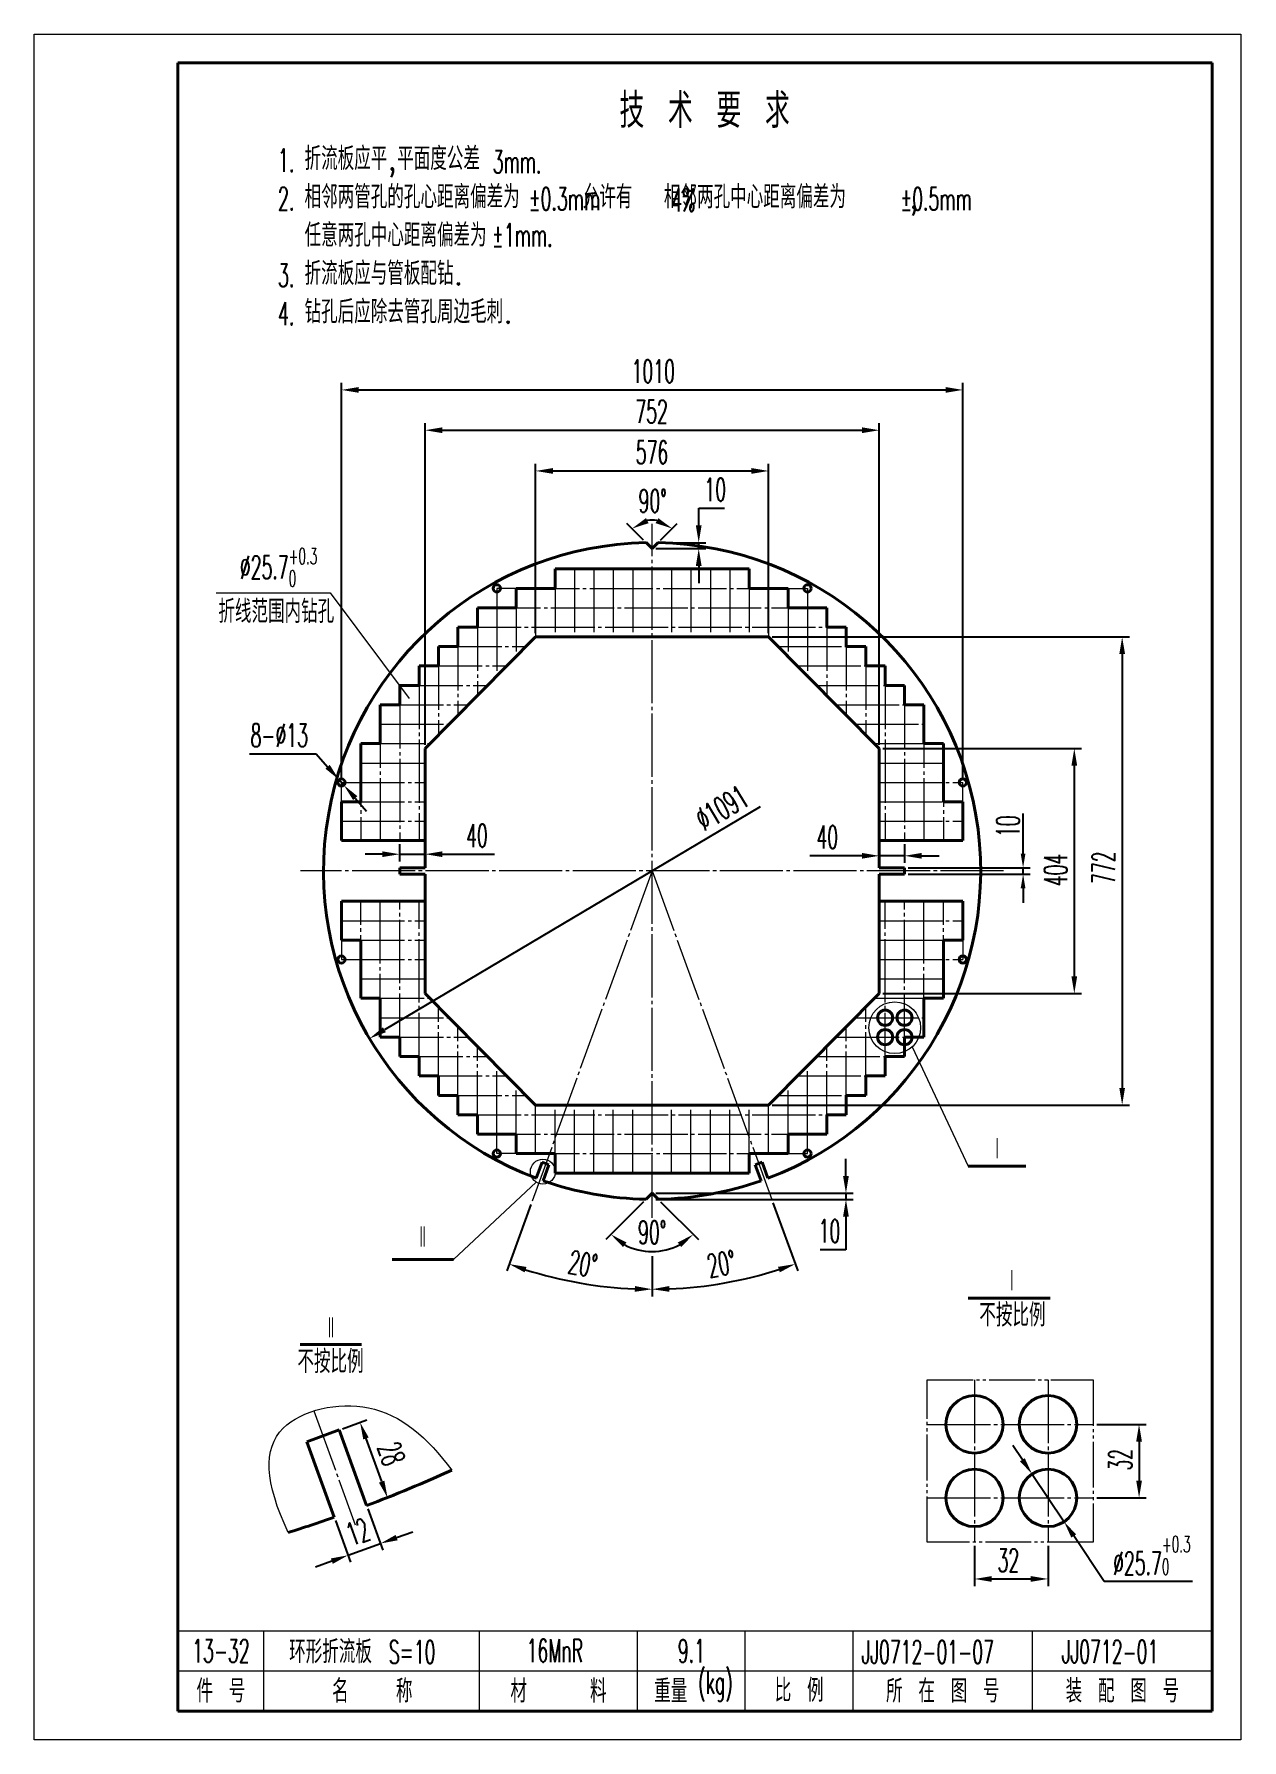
# Model space of a CAD drawing. Header units: millimetres. Extents: x 653 to 3278, y 1219 to 2187.
# Drawn here: x 1910.6 to 2120.8, y 1219.4 to 1516.4 of the extents above; entities that cross this region are included whole.
import ezdxf

# ---------------------------------------------------------------- set-up
doc = ezdxf.new("R2010")
doc.units = ezdxf.units.MM
doc.linetypes.add('JIS_08_11', pattern=[12.8, 11, -0.6, 0.6, -0.6])
doc.linetypes.add('JIS_09_08', pattern=[10.75, 8, -0.55, 0.55, -0.55, 0.55, -0.55])
for name, color, linetype, lineweight in [('图层1', 1, 'Continuous', 40), ('图层2', 4, 'JIS_08_11', 20), ('图层3', 2, 'Continuous', 20), ('图层5', 6, 'JIS_09_08', 20)]:
    doc.layers.add(name, color=color, linetype=linetype, lineweight=lineweight)
doc.styles.get("Standard").update_dxf_attribs({"font": 'romans.shx', "width": 0.55, "height": 4, "bigfont": 'gbcbig.shx'})
doc.styles.add('样式 1', font='romans.shx', dxfattribs={"height": 4, "bigfont": 'gbcbig.shx'})
doc.styles.add('样式 2', font='romans.shx', dxfattribs={"width": 0.55, "height": 4, "bigfont": 'gbcbig.shx'})
doc.dimstyles.new('ISO-25', dxfattribs={"dimtxt": 4, "dimasz": 3, "dimexe": 1.25, "dimexo": 0.625, "dimgap": 1.25, "dimtad": 1, "dimtoh": 1, "dimtxsty": 'Standard', "dimcen": 2.5, "dimadec": 1, "dimazin": 2, "dimtfac": 1, "dimtmove": 0, "dimatfit": 3, "dimfxl": 1, "dimarcsym": 0})
doc.dimstyles.new('副本ISO-25', dxfattribs={"dimtxt": 4, "dimasz": 2.5, "dimexe": 1.25, "dimexo": 0.625, "dimtad": 1, "dimdsep": 46, "dimtxsty": '样式 2', "dimcen": 2.5, "dimadec": 0, "dimazin": 0, "dimtp": 1, "dimtm": 0.5, "dimtfac": 1, "dimtmove": 0, "dimatfit": 1, "dimfxl": 1, "dimlwd": 25, "dimlwe": 25, "dimarcsym": 0})

# ---------------------------------------------------------------- blocks, each defined once
blk = doc.blocks.new('*D445')
at = {"layer": 'Defpoints', "color": 0}
for p in [(2062.08, 1371.23), (2062.08, 1370.17), (2082.71, 1371.23)]:
    blk.add_point(p, dxfattribs=at)
at = {"layer": '图层3', "color": 0, "lineweight": 25}
for p, q in [((2082.71, 1373.73), (2082.71, 1380.73)), ((2062.71, 1371.23), (2083.96, 1371.23)), ((2062.71, 1370.17), (2083.96, 1370.17)), ((2082.71, 1370.17), (2082.71, 1371.23)), ((2082.71, 1367.67), (2082.71, 1365.17))]:
    blk.add_line(p, q, dxfattribs=at)
at = {"layer": '图层3', "color": 0}
for points in [[(2082.29, 1373.73), (2083.12, 1373.73), (2082.71, 1371.23)], [(2082.29, 1367.67), (2083.12, 1367.67), (2082.71, 1370.17)]]:
    blk.add_solid(points, dxfattribs=at)
at = {"layer": '图层3', "color": 0, "insert": (2080.08, 1378.48), "char_height": 4, "attachment_point": 5, "rotation": 90, "style": '样式 2'}
blk.add_mtext('10', dxfattribs=at)
blk = doc.blocks.new('*D460')
at = {"layer": 'Defpoints', "color": 0}
for p in [(1968.47, 1260.22), (1962.83, 1258.17), (1970.88, 1253.6)]:
    blk.add_point(p, dxfattribs=at)
at = {"layer": '图层3', "color": 0, "lineweight": -2}
for p, q in [((1968.68, 1259.63), (1971.31, 1252.43)), ((1963.05, 1257.58), (1965.67, 1250.38)), ((1965.24, 1251.55), (1970.88, 1253.6)), ((1973.7, 1254.63), (1976.52, 1255.66)), ((1962.42, 1250.53), (1959.6, 1249.5))]:
    blk.add_line(p, q, dxfattribs=at)
at = {"layer": '图层3', "color": 0}
for points in [[(1973.53, 1255.1), (1973.87, 1254.16), (1970.88, 1253.6)], [(1962.25, 1251), (1962.59, 1250.06), (1965.24, 1251.55)]]:
    blk.add_solid(points, dxfattribs=at)
at = {"layer": '图层3', "color": 0, "insert": (1966.95, 1255.63), "char_height": 4, "attachment_point": 5, "rotation": 20}
blk.add_mtext('12', dxfattribs=at)
blk = doc.blocks.new('*D461')
at = {"layer": 'Defpoints', "color": 0}
for p in [(1963.68, 1273.38), (1968.47, 1260.22), (1972.12, 1261.55)]:
    blk.add_point(p, dxfattribs=at)
at = {"layer": '图层3', "color": 0, "lineweight": -2}
for p, q in [((1964.27, 1273.59), (1968.51, 1275.13)), ((1968.36, 1271.89), (1971.09, 1264.37)), ((1969.06, 1260.44), (1973.29, 1261.98))]:
    blk.add_line(p, q, dxfattribs=at)
at = {"layer": '图层3', "color": 0}
for points in [[(1968.83, 1272.06), (1967.89, 1271.72), (1967.33, 1274.71)], [(1971.56, 1264.54), (1970.62, 1264.2), (1972.12, 1261.55)]]:
    blk.add_solid(points, dxfattribs=at)
at = {"layer": '图层3', "color": 0, "insert": (1972.78, 1269.24), "char_height": 4, "attachment_point": 5, "rotation": 290}
blk.add_mtext('28', dxfattribs=at)
blk = doc.blocks.new('*D462')
at = {"layer": 'Defpoints', "color": 0}
for p in [(2072.22, 1454.46), (1964.09, 1386.12), (2072.22, 1386.12)]:
    blk.add_point(p, dxfattribs=at)
at = {"layer": '图层3', "color": 0, "lineweight": -2}
for p, q in [((1964.09, 1386.74), (1964.09, 1455.71)), ((2072.22, 1386.74), (2072.22, 1455.71)), ((1967.09, 1454.46), (2069.22, 1454.46))]:
    blk.add_line(p, q, dxfattribs=at)
at = {"layer": '图层3', "color": 0}
for points in [[(1967.09, 1454.96), (1967.09, 1453.96), (1964.09, 1454.46)], [(2069.22, 1454.96), (2069.22, 1453.96), (2072.22, 1454.46)]]:
    blk.add_solid(points, dxfattribs=at)
at = {"layer": '图层3', "color": 0, "insert": (2018.35, 1457.71), "char_height": 4, "attachment_point": 5}
blk.add_mtext('1010', dxfattribs=at)
blk = doc.blocks.new('*D463')
at = {"layer": 'Defpoints', "color": 0}
for p in [(2057.67, 1447.44), (1978.64, 1392.02), (2057.67, 1392.02)]:
    blk.add_point(p, dxfattribs=at)
at = {"layer": '图层3', "color": 0, "lineweight": -2}
for p, q in [((1978.64, 1392.64), (1978.64, 1448.69)), ((1981.64, 1447.44), (2054.67, 1447.44)), ((2057.67, 1392.64), (2057.67, 1448.69))]:
    blk.add_line(p, q, dxfattribs=at)
at = {"layer": '图层3', "color": 0}
for points in [[(1981.64, 1447.94), (1981.64, 1446.94), (1978.64, 1447.44)], [(2054.67, 1447.94), (2054.67, 1446.94), (2057.67, 1447.44)]]:
    blk.add_solid(points, dxfattribs=at)
at = {"layer": '图层3', "color": 0, "insert": (2018.06, 1450.69), "char_height": 4, "attachment_point": 5}
blk.add_mtext('752', dxfattribs=at)
blk = doc.blocks.new('*D464')
at = {"layer": 'Defpoints', "color": 0}
for p in [(2038.43, 1440.35), (1997.88, 1411.46), (2038.43, 1411.46)]:
    blk.add_point(p, dxfattribs=at)
at = {"layer": '图层3', "color": 0, "lineweight": -2}
for p, q in [((1997.88, 1412.09), (1997.88, 1441.6)), ((2038.43, 1412.09), (2038.43, 1441.6)), ((2000.88, 1440.35), (2035.43, 1440.35))]:
    blk.add_line(p, q, dxfattribs=at)
at = {"layer": '图层3', "color": 0}
for points in [[(2000.88, 1440.85), (2000.88, 1439.85), (1997.88, 1440.35)], [(2035.43, 1440.85), (2035.43, 1439.85), (2038.43, 1440.35)]]:
    blk.add_solid(points, dxfattribs=at)
at = {"layer": '图层3', "color": 0, "insert": (2018.13, 1443.6), "char_height": 4, "attachment_point": 5}
blk.add_mtext('576', dxfattribs=at)
blk = doc.blocks.new('*D465')
at = {"layer": 'Defpoints', "color": 0}
for p in [(2016.87, 1431.6), (2017.11, 1427.86), (2018.15, 1426.82), (2018.15, 1426.82), (2019.2, 1427.86)]:
    blk.add_point(p, dxfattribs=at)
at = {"layer": '图层3', "color": 0, "lineweight": -2}
for p, q in [((2016.67, 1428.31), (2013.77, 1431.2)), ((2019.64, 1428.31), (2022.54, 1431.2))]:
    blk.add_line(p, q, dxfattribs=at)
blk.add_arc((2018.15, 1426.82), 4.95, 80.2582, 99.7418, dxfattribs=at)
at = {"layer": '图层3', "color": 0}
for points in [[(2017.55, 1431.26), (2017.09, 1432.14), (2014.65, 1430.32)], [(2019.22, 1432.14), (2018.76, 1431.26), (2021.66, 1430.32)]]:
    blk.add_solid(points, dxfattribs=at)
at = {"layer": '图层3', "color": 0, "insert": (2018.25, 1435.13), "char_height": 4, "attachment_point": 5}
blk.add_mtext('90°', dxfattribs=at)
blk = doc.blocks.new('*D466')
at = {"layer": 'Defpoints', "color": 0}
for p in [(2057.67, 1392.02), (2057.67, 1349.38), (2091.62, 1349.38)]:
    blk.add_point(p, dxfattribs=at)
at = {"layer": '图层3', "color": 0, "lineweight": -2}
for p, q in [((2058.3, 1392.02), (2092.87, 1392.02)), ((2091.62, 1389.02), (2091.62, 1352.38)), ((2058.3, 1349.38), (2092.87, 1349.38))]:
    blk.add_line(p, q, dxfattribs=at)
at = {"layer": '图层3', "color": 0}
for points in [[(2091.12, 1389.02), (2092.12, 1389.02), (2091.62, 1392.02)], [(2091.12, 1352.38), (2092.12, 1352.38), (2091.62, 1349.38)]]:
    blk.add_solid(points, dxfattribs=at)
at = {"layer": '图层3', "color": 0, "insert": (2088.37, 1370.88), "char_height": 4, "attachment_point": 5, "rotation": 90}
blk.add_mtext('404', dxfattribs=at)
blk = doc.blocks.new('*D467')
at = {"layer": 'Defpoints', "color": 0}
for p in [(2038.43, 1411.46), (2038.43, 1329.94), (2099.95, 1329.94)]:
    blk.add_point(p, dxfattribs=at)
at = {"layer": '图层3', "color": 0, "lineweight": -2}
for p, q in [((2039.05, 1411.46), (2101.2, 1411.46)), ((2099.95, 1408.46), (2099.95, 1332.94)), ((2039.05, 1329.94), (2101.2, 1329.94))]:
    blk.add_line(p, q, dxfattribs=at)
at = {"layer": '图层3', "color": 0}
for points in [[(2099.45, 1408.46), (2100.45, 1408.46), (2099.95, 1411.46)], [(2099.45, 1332.94), (2100.45, 1332.94), (2099.95, 1329.94)]]:
    blk.add_solid(points, dxfattribs=at)
at = {"layer": '图层3', "color": 0, "insert": (2096.7, 1371.27), "char_height": 4, "attachment_point": 5, "rotation": 90}
blk.add_mtext('772', dxfattribs=at)
blk = doc.blocks.new('*D468')
at = {"layer": 'Defpoints', "color": 0}
for p in [(2067.32, 1399.88), (1968.98, 1341.52)]:
    blk.add_point(p, dxfattribs=at)
at = {"layer": '图层3', "color": 0, "lineweight": -2}
blk.add_line((2036.93, 1381.84), (1971.56, 1343.05), dxfattribs=at)
at = {"layer": '图层3', "color": 0}
blk.add_solid([(1971.31, 1343.48), (1971.82, 1342.62), (1968.98, 1341.52)], dxfattribs=at)
at = {"layer": '图层3', "color": 0, "insert": (2030.27, 1381.67), "char_height": 4, "attachment_point": 5, "rotation": 30.6854}
blk.add_mtext('%%C1091', dxfattribs=at)
blk = doc.blocks.new('*D469')
at = {"layer": 'Defpoints', "color": 0}
for p in [(2062.08, 1375.98), (2057.67, 1373.34), (2057.67, 1373.34)]:
    blk.add_point(p, dxfattribs=at)
at = {"layer": '图层3', "color": 0, "lineweight": -2}
for p, q in [((2062.08, 1375.35), (2062.08, 1372.09)), ((2054.67, 1373.34), (2045.61, 1373.34)), ((2057.67, 1373.97), (2057.67, 1374.59)), ((2062.08, 1373.34), (2057.67, 1373.34)), ((2065.08, 1373.34), (2068.08, 1373.34))]:
    blk.add_line(p, q, dxfattribs=at)
at = {"layer": '图层3', "color": 0}
for points in [[(2054.67, 1373.84), (2054.67, 1372.84), (2057.67, 1373.34)], [(2065.08, 1373.84), (2065.08, 1372.84), (2062.08, 1373.34)]]:
    blk.add_solid(points, dxfattribs=at)
at = {"layer": '图层3', "color": 0, "insert": (2048.64, 1376.59), "char_height": 4, "attachment_point": 5}
blk.add_mtext('40', dxfattribs=at)
blk = doc.blocks.new('*D470')
at = {"layer": 'Defpoints', "color": 0}
for p in [(1974.22, 1375.98), (1978.64, 1375.98), (1974.22, 1373.62)]:
    blk.add_point(p, dxfattribs=at)
at = {"layer": '图层3', "color": 0, "lineweight": -2}
for p, q in [((1974.22, 1375.35), (1974.22, 1372.37)), ((1978.64, 1375.35), (1978.64, 1372.37)), ((1971.22, 1373.62), (1968.22, 1373.62)), ((1974.22, 1373.62), (1978.64, 1373.62)), ((1981.64, 1373.62), (1990.7, 1373.62))]:
    blk.add_line(p, q, dxfattribs=at)
at = {"layer": '图层3', "color": 0}
for points in [[(1971.22, 1374.12), (1971.22, 1373.12), (1974.22, 1373.62)], [(1981.64, 1374.12), (1981.64, 1373.12), (1978.64, 1373.62)]]:
    blk.add_solid(points, dxfattribs=at)
at = {"layer": '图层3', "color": 0, "insert": (1987.67, 1376.87), "char_height": 4, "attachment_point": 5}
blk.add_mtext('40', dxfattribs=at)
blk = doc.blocks.new('*D471')
at = {"layer": 'Defpoints', "color": 0}
for p in [(2017.11, 1313.53), (2018.15, 1314.58), (2018.15, 1314.58), (2019.2, 1313.53), (2015.53, 1304.78)]:
    blk.add_point(p, dxfattribs=at)
at = {"layer": '图层3', "color": 0, "lineweight": -2}
for p, q in [((2016.67, 1313.09), (2010.09, 1306.52)), ((2019.64, 1313.09), (2026.21, 1306.52))]:
    blk.add_line(p, q, dxfattribs=at)
blk.add_arc((2018.15, 1314.58), 10.15, 242.0018, 297.9982, dxfattribs=at)
at = {"layer": '图层3', "color": 0}
for points in [[(2013.09, 1305.22), (2013.69, 1306.02), (2010.98, 1307.41)], [(2022.62, 1306.02), (2023.21, 1305.22), (2025.33, 1307.41)]]:
    blk.add_solid(points, dxfattribs=at)
at = {"layer": '图层3', "color": 0, "insert": (2018.15, 1307.79), "char_height": 4, "attachment_point": 5}
blk.add_mtext('90°', dxfattribs=at)
blk = doc.blocks.new('*D472')
at = {"layer": 'Defpoints', "color": 0}
for p in [(2018.15, 1431.12), (2018.15, 1370.7), (1997.27, 1313.2), (2018.15, 1304.14), (2001.39, 1299.83)]:
    blk.add_point(p, dxfattribs=at)
at = {"layer": '图层3', "color": 0, "lineweight": -2}
for p, q in [((1997.06, 1312.61), (1992.86, 1301.07)), ((2018.15, 1303.51), (2018.15, 1296.62))]:
    blk.add_line(p, q, dxfattribs=at)
blk.add_arc((2018.15, 1370.7), 72.83, 252.3985, 267.6396, dxfattribs=at)
at = {"layer": '图层3', "color": 0}
for points in [[(1995.97, 1300.81), (1996.29, 1301.75), (1993.29, 1302.25)], [(2015.16, 1298.43), (2015.14, 1297.43), (2018.15, 1297.87)]]:
    blk.add_solid(points, dxfattribs=at)
at = {"layer": '图层3', "color": 0, "insert": (2006.11, 1302.28), "char_height": 4, "attachment_point": 5, "rotation": 350.0191}
blk.add_mtext('20°', dxfattribs=at)
blk = doc.blocks.new('*D473')
at = {"layer": 'Defpoints', "color": 0}
for p in [(2018.15, 1431.12), (2018.15, 1370.7), (2038.97, 1313.52), (2018.15, 1304.28), (2026.61, 1298.37)]:
    blk.add_point(p, dxfattribs=at)
at = {"layer": '图层3', "color": 0, "lineweight": -2}
for p, q in [((2039.18, 1312.93), (2043.49, 1301.09)), ((2018.15, 1303.65), (2018.15, 1296.62))]:
    blk.add_line(p, q, dxfattribs=at)
blk.add_arc((2018.15, 1370.7), 72.83, 272.3604, 287.6396, dxfattribs=at)
at = {"layer": '图层3', "color": 0}
for points in [[(2040.06, 1301.77), (2040.38, 1300.82), (2043.06, 1302.26)], [(2021.16, 1297.43), (2021.14, 1298.43), (2018.15, 1297.87)]]:
    blk.add_solid(points, dxfattribs=at)
at = {"layer": '图层3', "color": 0, "insert": (2030.22, 1302.29), "char_height": 4, "attachment_point": 5, "rotation": 10}
blk.add_mtext('20°', dxfattribs=at)
blk = doc.blocks.new('*D474')
at = {"layer": 'Defpoints', "color": 0}
for p in [(2018.15, 1314.58), (2018.15, 1313.52), (2051.88, 1313.52)]:
    blk.add_point(p, dxfattribs=at)
at = {"layer": '图层3', "color": 0, "lineweight": -2}
for p, q in [((2051.88, 1317.58), (2051.88, 1320.58)), ((2018.78, 1314.58), (2053.13, 1314.58)), ((2018.78, 1313.52), (2053.13, 1313.52)), ((2051.88, 1314.58), (2051.88, 1313.52)), ((2051.88, 1310.52), (2051.88, 1304.75)), ((2051.88, 1304.75), (2047.39, 1304.75))]:
    blk.add_line(p, q, dxfattribs=at)
at = {"layer": '图层3', "color": 0}
for points in [[(2051.38, 1317.58), (2052.38, 1317.58), (2051.88, 1314.58)], [(2051.38, 1310.52), (2052.38, 1310.52), (2051.88, 1313.52)]]:
    blk.add_solid(points, dxfattribs=at)
at = {"layer": '图层3', "color": 0, "insert": (2049.01, 1308), "char_height": 4, "attachment_point": 5}
blk.add_mtext('10', dxfattribs=at)
blk = doc.blocks.new('*D475')
at = {"layer": 'Defpoints', "color": 0}
for p in [(1963.67, 1386.59), (1964.51, 1385.64)]:
    blk.add_point(p, dxfattribs=at)
at = {"layer": '图层3', "color": 0, "lineweight": -2}
for p, q in [((1948.08, 1391.09), (1959.7, 1391.09)), ((1959.7, 1391.09), (1961.68, 1388.84)), ((1964.51, 1385.64), (1963.67, 1386.59)), ((1966.49, 1383.39), (1968.47, 1381.14))]:
    blk.add_line(p, q, dxfattribs=at)
at = {"layer": '图层3', "color": 0}
for points in [[(1962.06, 1389.17), (1961.31, 1388.51), (1963.67, 1386.59)], [(1966.86, 1383.72), (1966.11, 1383.06), (1964.51, 1385.64)]]:
    blk.add_solid(points, dxfattribs=at)
at = {"layer": '图层3', "color": 0, "insert": (1953.27, 1394.34), "char_height": 4, "attachment_point": 5}
blk.add_mtext('8-%%C13', dxfattribs=at)
blk = doc.blocks.new('*D476')
at = {"layer": 'Defpoints', "color": 0}
for p in [(2074.25, 1253.81), (2087.05, 1253.81), (2087.05, 1247.43)]:
    blk.add_point(p, dxfattribs=at)
at = {"layer": '图层3', "color": 0, "lineweight": -2}
for p, q in [((2074.25, 1253.19), (2074.25, 1246.18)), ((2087.05, 1253.19), (2087.05, 1246.18)), ((2077.25, 1247.43), (2084.05, 1247.43))]:
    blk.add_line(p, q, dxfattribs=at)
at = {"layer": '图层3', "color": 0}
for points in [[(2077.25, 1247.93), (2077.25, 1246.93), (2074.25, 1247.43)], [(2084.05, 1247.93), (2084.05, 1246.93), (2087.05, 1247.43)]]:
    blk.add_solid(points, dxfattribs=at)
at = {"layer": '图层3', "color": 0, "insert": (2080.15, 1250.68), "char_height": 4, "attachment_point": 5}
blk.add_mtext('32', dxfattribs=at)
blk = doc.blocks.new('*D477')
at = {"layer": 'Defpoints', "color": 0}
for p in [(2094.89, 1274.35), (2094.89, 1261.55), (2102.89, 1261.55)]:
    blk.add_point(p, dxfattribs=at)
at = {"layer": '图层3', "color": 0, "lineweight": -2}
for p, q in [((2095.52, 1274.35), (2104.14, 1274.35)), ((2102.89, 1271.35), (2102.89, 1264.55)), ((2095.52, 1261.55), (2104.14, 1261.55))]:
    blk.add_line(p, q, dxfattribs=at)
at = {"layer": '图层3', "color": 0}
for points in [[(2102.39, 1271.35), (2103.39, 1271.35), (2102.89, 1274.35)], [(2102.39, 1264.55), (2103.39, 1264.55), (2102.89, 1261.55)]]:
    blk.add_solid(points, dxfattribs=at)
at = {"layer": '图层3', "color": 0, "insert": (2099.64, 1268.19), "char_height": 4, "attachment_point": 5, "rotation": 90}
blk.add_mtext('32', dxfattribs=at)
blk = doc.blocks.new('*D478')
at = {"layer": 'Defpoints', "color": 0}
for p in [(2084.26, 1265.7), (2089.84, 1257.4)]:
    blk.add_point(p, dxfattribs=at)
at = {"layer": '图层3', "color": 0, "lineweight": -2}
for p, q in [((2082.58, 1268.18), (2080.91, 1270.67)), ((2084.26, 1265.7), (2089.84, 1257.4)), ((2096.84, 1247), (2091.52, 1254.91)), ((2112.16, 1247), (2096.84, 1247))]:
    blk.add_line(p, q, dxfattribs=at)
at = {"layer": '图层3', "color": 0}
for points in [[(2083, 1268.46), (2082.17, 1267.91), (2084.26, 1265.7)], [(2091.93, 1255.19), (2091.1, 1254.63), (2089.84, 1257.4)]]:
    blk.add_solid(points, dxfattribs=at)
at = {"layer": '图层3', "color": 0, "insert": (2105.12, 1251.52), "char_height": 4, "attachment_point": 5}
blk.add_mtext('%%c25.7{\\H0.7x;\\S+0.3^ 0;}', dxfattribs=at)
blk = doc.blocks.new('*D479')
at = {"layer": 'Defpoints', "color": 0}
for p in [(2018.15, 1426.82), (2019.2, 1427.86), (2026.26, 1426.82)]:
    blk.add_point(p, dxfattribs=at)
at = {"layer": '图层3', "color": 0, "lineweight": -2}
for p, q in [((2026.26, 1430.86), (2026.26, 1433.86)), ((2026.26, 1433.86), (2030.75, 1433.86)), ((2018.78, 1426.82), (2027.51, 1426.82)), ((2019.82, 1427.86), (2027.51, 1427.86)), ((2026.26, 1426.82), (2026.26, 1427.86)), ((2026.26, 1423.82), (2026.26, 1420.82))]:
    blk.add_line(p, q, dxfattribs=at)
at = {"layer": '图层3', "color": 0}
for points in [[(2025.76, 1430.86), (2026.76, 1430.86), (2026.26, 1427.86)], [(2025.76, 1423.82), (2026.76, 1423.82), (2026.26, 1426.82)]]:
    blk.add_solid(points, dxfattribs=at)
at = {"layer": '图层3', "color": 0, "insert": (2029.13, 1437.11), "char_height": 4, "attachment_point": 5}
blk.add_mtext('10', dxfattribs=at)

msp = doc.modelspace()

# ---------------------------------------------------------------- linework, layer by layer
at = {"layer": '图层1'}
for p, q in [((1935.614, 1224.409), (1935.614, 1511.409)), ((1935.614, 1511.409), (2115.614, 1511.409)), ((2115.614, 1511.409), (2115.614, 1224.409)), ((2018.154, 1426.818), (2017.107, 1427.864)), ((2018.154, 1426.818), (2019.2, 1427.864)), ((2001.258, 1419.909), (2001.258, 1423.288)), ((2001.258, 1423.288), (2018.154, 1423.288)), ((2035.05, 1423.288), (2018.154, 1423.288)), ((2035.05, 1419.909), (2035.05, 1423.288)), ((1994.499, 1416.53), (1994.499, 1419.909)), ((1994.499, 1419.909), (2001.258, 1419.909)), ((2041.808, 1419.909), (2035.05, 1419.909)), ((2041.808, 1416.53), (2041.808, 1419.909)), ((1987.741, 1416.53), (1994.499, 1416.53)), ((1987.741, 1413.151), (1987.741, 1416.53)), ((2048.566, 1416.53), (2041.808, 1416.53)), ((2048.566, 1413.151), (2048.566, 1416.53)), ((1997.878, 1411.461), (1978.637, 1392.02)), ((1984.362, 1409.772), (1984.362, 1413.151)), ((1984.362, 1413.151), (1987.741, 1413.151)), ((1997.878, 1411.461), (2038.429, 1411.461)), ((2038.429, 1411.461), (2057.67, 1392.02)), ((2051.946, 1413.151), (2048.566, 1413.151)), ((2051.946, 1409.772), (2051.946, 1413.151)), ((1980.982, 1406.392), (1980.982, 1409.772)), ((1980.982, 1409.772), (1984.362, 1409.772)), ((2055.325, 1409.772), (2051.946, 1409.772)), ((2055.325, 1406.392), (2055.325, 1409.772)), ((1977.603, 1403.013), (1977.603, 1406.392)), ((1977.603, 1406.392), (1980.982, 1406.392)), ((2058.704, 1406.392), (2055.325, 1406.392)), ((2058.704, 1403.013), (2058.704, 1406.392)), ((1974.224, 1399.634), (1974.224, 1403.013)), ((1974.224, 1403.013), (1977.603, 1403.013)), ((2062.083, 1403.013), (2058.704, 1403.013)), ((2062.083, 1399.634), (2062.083, 1403.013)), ((1970.845, 1392.876), (1970.845, 1399.634)), ((1970.845, 1399.634), (1974.224, 1399.634)), ((2065.462, 1399.634), (2062.083, 1399.634)), ((2065.462, 1392.876), (2065.462, 1399.634)), ((1967.466, 1382.738), (1967.466, 1392.876)), ((1967.466, 1392.876), (1970.845, 1392.876)), ((1978.637, 1371.228), (1978.637, 1392.02)), ((2057.67, 1371.228), (2057.67, 1392.02)), ((2068.842, 1392.876), (2065.462, 1392.876)), ((2068.842, 1382.738), (2068.842, 1392.876)), ((1964.086, 1375.98), (1964.086, 1382.738)), ((1964.086, 1382.738), (1967.466, 1382.738)), ((2072.221, 1382.738), (2068.842, 1382.738)), ((2072.221, 1375.98), (2072.221, 1382.738)), ((1964.086, 1375.98), (1978.637, 1375.98)), ((2057.67, 1375.98), (2072.221, 1375.98)), ((1974.224, 1371.228), (1978.637, 1371.228)), ((1974.224, 1371.228), (1974.224, 1370.172)), ((1974.224, 1370.172), (1978.637, 1370.172)), ((1978.637, 1370.172), (1978.637, 1349.38)), ((2057.67, 1371.228), (2062.083, 1371.228)), ((2057.67, 1370.172), (2062.083, 1370.172)), ((2057.67, 1370.172), (2057.67, 1349.38)), ((2062.083, 1371.228), (2062.083, 1370.172)), ((1964.086, 1365.42), (1964.086, 1358.661)), ((1964.086, 1365.42), (1978.637, 1365.42)), ((2057.67, 1365.42), (2072.221, 1365.42)), ((2072.221, 1365.42), (2072.221, 1358.661)), ((1964.086, 1358.661), (1967.466, 1358.661)), ((1967.466, 1358.661), (1967.466, 1348.524)), ((2072.221, 1358.661), (2068.842, 1358.661)), ((2068.842, 1358.661), (2068.842, 1348.524)), ((1967.466, 1348.524), (1970.845, 1348.524)), ((1970.845, 1348.524), (1970.845, 1341.765)), ((1997.878, 1329.938), (1978.637, 1349.38)), ((2038.429, 1329.938), (2057.67, 1349.38)), ((2068.842, 1348.524), (2065.462, 1348.524)), ((2065.462, 1348.524), (2065.462, 1341.765)), ((1970.845, 1341.765), (1974.224, 1341.765)), ((1974.224, 1341.765), (1974.224, 1338.386)), ((2065.462, 1341.765), (2062.083, 1341.765)), ((2062.083, 1341.765), (2062.083, 1338.386)), ((1974.224, 1338.386), (1977.603, 1338.386)), ((1977.603, 1338.386), (1977.603, 1335.007)), ((2062.083, 1338.386), (2058.704, 1338.386)), ((2058.704, 1338.386), (2058.704, 1335.007)), ((1977.603, 1335.007), (1980.982, 1335.007)), ((1980.982, 1335.007), (1980.982, 1331.628)), ((2058.704, 1335.007), (2055.325, 1335.007)), ((2055.325, 1335.007), (2055.325, 1331.628)), ((1980.982, 1331.628), (1984.362, 1331.628)), ((1984.362, 1331.628), (1984.362, 1328.248)), ((2055.325, 1331.628), (2051.946, 1331.628)), ((2051.946, 1331.628), (2051.946, 1328.248)), ((1984.362, 1328.248), (1987.741, 1328.248)), ((1987.741, 1328.248), (1987.741, 1324.869)), ((1997.878, 1329.938), (2038.429, 1329.938)), ((2051.946, 1328.248), (2048.566, 1328.248)), ((2048.566, 1328.248), (2048.566, 1324.869)), ((1987.741, 1324.869), (1994.499, 1324.869)), ((1994.499, 1324.869), (1994.499, 1321.49)), ((2048.566, 1324.869), (2041.808, 1324.869)), ((2041.808, 1324.869), (2041.808, 1321.49)), ((1994.499, 1321.49), (2001.258, 1321.49)), ((1999.015, 1319.969), (1998.003, 1317.19)), ((2000.206, 1319.535), (1999.015, 1319.969)), ((2000.206, 1319.535), (1999.194, 1316.757)), ((2001.258, 1321.49), (2001.258, 1318.111)), ((2041.808, 1321.49), (2035.05, 1321.49)), ((2035.05, 1321.49), (2035.05, 1318.111)), ((2036.102, 1319.535), (2037.292, 1319.969)), ((2036.102, 1319.535), (2037.113, 1316.757)), ((2037.292, 1319.969), (2038.304, 1317.19)), ((2073.178, 1319.315), (2083.178, 1319.315)), ((2001.258, 1318.111), (2018.154, 1318.111)), ((2035.05, 1318.111), (2018.154, 1318.111)), ((2018.154, 1314.581), (2017.107, 1313.535)), ((2018.154, 1314.581), (2017.107, 1313.535)), ((2018.154, 1314.581), (2019.2, 1313.535)), ((2018.154, 1314.581), (2019.2, 1313.535)), ((1972.915, 1303.032), (1983.578, 1303.032)), ((2073.178, 1296.333), (2087.402, 1296.333)), ((1956.911, 1288.231), (1967.574, 1288.231)), ((1958.044, 1271.327), (1963.682, 1273.379)), ((1958.044, 1271.327), (1962.833, 1258.17)), ((1963.682, 1273.379), (1968.471, 1260.222)), ((1935.614, 1238.409), (1935.614, 1224.409)), ((2115.614, 1224.409), (1935.614, 1224.409))]:
    msp.add_line(p, q, dxfattribs=at)
for centre, radius in [((1991.12, 1419.909), 0.634), ((2045.187, 1419.909), 0.634), ((1964.086, 1386.117), 0.634), ((2072.221, 1386.117), 0.634), ((1964.086, 1355.282), 0.634), ((2072.221, 1355.282), 0.634), ((2058.704, 1345.144), 1.32), ((2062.083, 1345.144), 1.32), ((2058.704, 1341.765), 1.32), ((2062.083, 1341.765), 1.32), ((1991.12, 1321.49), 0.634), ((2045.187, 1321.49), 0.634), ((2074.25, 1274.347), 5), ((2087.05, 1274.347), 5), ((2074.25, 1261.547), 5), ((2087.05, 1261.547), 5)]:
    msp.add_circle(centre, radius, dxfattribs=at)
for centre, radius, start, end in [((2018.154, 1370.7), 57.174, 91.0487, 249.36504), ((2018.154, 1370.7), 57.174, 290.63496, 88.9513), ((2018.154, 1370.7), 57.174, 250.63496, 268.9513), ((2018.154, 1370.7), 57.174, 271.0487, 289.36504), ((1879.298, 1496.452), 252.5, 290.68076, 294.32262), ((1879.298, 1496.452), 252.5, 287.40298, 289.31924)]:
    msp.add_arc(centre, radius, start, end, dxfattribs=at)
at = {"layer": '图层2'}
for p, q in [((2018.154, 1310.292), (2018.154, 1431.118)), ((2001.258, 1423.288), (2035.05, 1423.288)), ((2001.258, 1423.288), (2001.258, 1411.461)), ((2004.637, 1423.288), (2004.637, 1411.461)), ((2008.016, 1423.288), (2008.016, 1411.461)), ((2011.395, 1423.288), (2011.395, 1411.461)), ((2014.774, 1423.288), (2014.774, 1411.461)), ((2021.533, 1423.288), (2021.533, 1411.461)), ((2024.912, 1423.288), (2024.912, 1411.461)), ((2028.291, 1423.288), (2028.291, 1411.461)), ((2031.67, 1423.288), (2031.67, 1411.461)), ((2035.05, 1423.288), (2035.05, 1411.461)), ((2035.05, 1423.288), (2035.05, 1411.461)), ((1994.499, 1419.909), (1991.12, 1419.909)), ((1991.12, 1419.909), (1991.12, 1416.53)), ((1994.499, 1419.909), (2041.808, 1419.909)), ((1994.499, 1419.909), (1994.499, 1408.047)), ((1997.878, 1419.909), (1997.878, 1411.461)), ((2038.429, 1419.909), (2038.429, 1411.461)), ((2041.808, 1419.909), (2041.808, 1408.047)), ((2041.808, 1419.909), (2045.187, 1419.909)), ((2045.187, 1419.909), (2045.187, 1416.53)), ((1987.741, 1416.53), (2048.566, 1416.53)), ((1987.741, 1416.53), (1987.741, 1401.218)), ((1991.12, 1416.53), (1991.12, 1404.632)), ((2045.187, 1416.53), (2045.187, 1404.632)), ((2048.566, 1416.53), (2048.566, 1401.218)), ((1984.362, 1413.151), (2051.946, 1413.151)), ((1984.362, 1413.151), (1984.362, 1397.804)), ((2051.946, 1413.151), (2051.946, 1397.804)), ((1980.982, 1409.772), (1996.206, 1409.772)), ((1980.982, 1409.772), (1980.982, 1394.389)), ((2040.101, 1409.772), (2055.325, 1409.772)), ((2055.325, 1409.772), (2055.325, 1394.389)), ((1977.603, 1406.392), (1992.862, 1406.392)), ((1977.603, 1406.392), (1977.603, 1375.98)), ((2043.445, 1406.392), (2058.704, 1406.392)), ((2058.704, 1406.392), (2058.704, 1375.98)), ((1974.224, 1403.013), (1989.517, 1403.013)), ((1974.224, 1403.013), (1974.224, 1375.98)), ((2046.79, 1403.013), (2062.083, 1403.013)), ((2062.083, 1403.013), (2062.083, 1375.98)), ((1970.845, 1399.634), (1986.173, 1399.634)), ((1970.845, 1399.634), (1970.845, 1375.98)), ((2050.134, 1399.634), (2065.462, 1399.634)), ((2065.462, 1399.634), (2065.462, 1375.98)), ((1970.845, 1396.255), (1982.829, 1396.255)), ((2053.479, 1396.255), (2065.462, 1396.255)), ((1967.466, 1392.876), (1979.484, 1392.876)), ((1967.466, 1392.876), (1967.466, 1375.98)), ((2056.823, 1392.876), (2068.842, 1392.876)), ((2068.842, 1392.876), (2068.842, 1375.98)), ((1967.466, 1389.496), (1978.637, 1389.496)), ((2057.67, 1389.496), (2068.842, 1389.496)), ((1964.086, 1386.117), (1978.637, 1386.117)), ((1964.086, 1382.738), (1964.086, 1386.117)), ((2057.67, 1386.117), (2072.221, 1386.117)), ((2072.221, 1382.738), (2072.221, 1386.117)), ((1964.086, 1382.738), (1978.637, 1382.738)), ((1964.086, 1382.738), (1964.086, 1375.98)), ((2057.67, 1382.738), (2072.221, 1382.738)), ((2072.221, 1382.738), (2072.221, 1375.98)), ((1964.086, 1379.359), (1978.637, 1379.359)), ((2057.67, 1379.359), (2072.221, 1379.359)), ((2079.328, 1370.7), (1956.979, 1370.7)), ((2018.154, 1370.696), (1997.27, 1313.2)), ((2018.154, 1370.7), (2038.967, 1313.516)), ((1964.086, 1358.661), (1964.086, 1365.42)), ((1967.466, 1348.524), (1967.466, 1365.42)), ((1970.845, 1341.765), (1970.845, 1365.42)), ((1974.224, 1338.386), (1974.224, 1365.42)), ((1977.603, 1335.007), (1977.603, 1365.42)), ((2058.704, 1335.007), (2058.704, 1365.42)), ((2062.083, 1338.386), (2062.083, 1365.42)), ((2065.462, 1341.765), (2065.462, 1365.42)), ((2068.842, 1348.524), (2068.842, 1365.42)), ((2072.221, 1358.661), (2072.221, 1365.42)), ((1964.086, 1362.04), (1978.637, 1362.04)), ((2057.67, 1362.04), (2072.221, 1362.04)), ((1964.086, 1358.661), (1978.637, 1358.661)), ((1964.086, 1358.661), (1964.086, 1355.282)), ((2057.67, 1358.661), (2072.221, 1358.661)), ((2072.221, 1358.661), (2072.221, 1355.282)), ((1964.086, 1355.282), (1978.637, 1355.282)), ((2057.67, 1355.282), (2072.221, 1355.282)), ((1967.466, 1351.903), (1978.637, 1351.903)), ((2057.67, 1351.903), (2068.842, 1351.903)), ((1967.466, 1348.524), (1979.484, 1348.524)), ((2056.823, 1348.524), (2068.842, 1348.524)), ((1980.982, 1331.628), (1980.982, 1347.01)), ((2055.325, 1331.628), (2055.325, 1347.01)), ((1970.845, 1345.144), (1982.829, 1345.144)), ((1984.362, 1328.248), (1984.362, 1343.596)), ((2051.946, 1328.248), (2051.946, 1343.596)), ((2053.479, 1345.144), (2065.462, 1345.144)), ((1970.845, 1341.765), (1986.173, 1341.765)), ((1987.741, 1324.869), (1987.741, 1340.181)), ((2048.566, 1324.869), (2048.566, 1340.181)), ((2050.134, 1341.765), (2065.462, 1341.765)), ((1974.224, 1338.386), (1989.517, 1338.386)), ((1991.12, 1324.869), (1991.12, 1336.767)), ((2045.187, 1324.869), (2045.187, 1336.767)), ((2046.79, 1338.386), (2062.083, 1338.386)), ((1977.603, 1335.007), (1992.862, 1335.007)), ((2043.445, 1335.007), (2058.704, 1335.007)), ((1980.982, 1331.628), (1996.206, 1331.628)), ((1994.499, 1321.49), (1994.499, 1333.352)), ((2040.101, 1331.628), (2055.325, 1331.628)), ((2041.808, 1321.49), (2041.808, 1333.352)), ((1984.362, 1328.248), (2051.946, 1328.248)), ((1997.878, 1321.49), (1997.878, 1329.938)), ((2001.258, 1318.111), (2001.258, 1329.938)), ((2004.637, 1318.111), (2004.637, 1329.938)), ((2008.016, 1318.111), (2008.016, 1329.938)), ((2011.395, 1318.111), (2011.395, 1329.938)), ((2014.774, 1318.111), (2014.774, 1329.938)), ((2021.533, 1318.111), (2021.533, 1329.938)), ((2024.912, 1318.111), (2024.912, 1329.938)), ((2028.291, 1318.111), (2028.291, 1329.938)), ((2031.67, 1318.111), (2031.67, 1329.938)), ((2035.05, 1318.111), (2035.05, 1329.938)), ((2035.05, 1318.111), (2035.05, 1329.938)), ((2038.429, 1321.49), (2038.429, 1329.938)), ((1987.741, 1324.869), (2048.566, 1324.869)), ((1991.12, 1321.49), (1991.12, 1324.869)), ((2045.187, 1321.49), (2045.187, 1324.869)), ((1994.499, 1321.49), (1991.12, 1321.49)), ((1994.499, 1321.49), (2041.808, 1321.49)), ((2041.808, 1321.49), (2045.187, 1321.49)), ((2001.258, 1318.111), (2035.05, 1318.111)), ((2074.25, 1282.081), (2074.25, 1253.811)), ((2087.05, 1282.081), (2087.05, 1253.811)), ((1959.283, 1276.696), (1966.507, 1256.848)), ((2066.039, 1274.347), (2094.89, 1274.347)), ((2066.039, 1261.547), (2094.89, 1261.547))]:
    msp.add_line(p, q, dxfattribs=at)
at = {"layer": '图层3'}
for p, q in [((1910.614, 1219.409), (1910.614, 1516.409)), ((1910.614, 1516.409), (2120.614, 1516.409)), ((2120.614, 1516.409), (2120.614, 1219.409)), ((1942.264, 1419.149), (1962.125, 1419.149)), ((1962.125, 1419.149), (1975.902, 1400.702)), ((2063.412, 1340.076), (2073.178, 1319.315)), ((1998.003, 1316.504), (1983.578, 1303.032)), ((1935.614, 1238.409), (2115.614, 1238.409)), ((1950.614, 1224.409), (1950.614, 1238.409)), ((1988.114, 1224.409), (1988.114, 1238.424)), ((2015.614, 1224.409), (2015.614, 1238.424)), ((2034.364, 1224.409), (2034.364, 1238.409)), ((2053.114, 1224.409), (2053.114, 1238.409)), ((2084.364, 1224.409), (2084.364, 1238.409)), ((1935.614, 1231.409), (2115.614, 1231.409)), ((2120.614, 1219.409), (1910.614, 1219.409))]:
    msp.add_line(p, q, dxfattribs=at)
for centre, radius in [((2060.367, 1343.396), 4.505), ((1999.141, 1318.35), 2.168)]:
    msp.add_circle(centre, radius, dxfattribs=at)
msp.add_open_spline([(1954.818, 1255.51), (1950.776, 1264.253), (1950.026, 1275.259), (1970.301, 1279.845), (1979.033, 1272.055), (1983.296, 1266.363)], degree=3, knots=[12.8547329, 12.8547329, 12.8547329, 12.8547329, 55.1503816, 92.8047063, 133.2095323, 133.2095323, 133.2095323, 133.2095323], dxfattribs=at)
at = {"layer": '图层5'}
for p, q in [((2066.039, 1282.081), (2094.89, 1282.081)), ((2066.039, 1253.811), (2066.039, 1282.081)), ((2094.89, 1282.081), (2094.89, 1253.811)), ((2094.89, 1253.811), (2066.039, 1253.811))]:
    msp.add_line(p, q, dxfattribs=at)

# ---------------------------------------------------------------- texts
at = {"layer": '图层3'}
for s, insert, char_height, width, attachment_point, style in [('技 术 要 求', (2012.474, 1506.09), 6, 70.44275, 1, '样式 1'), ('折流板应平,平面度公差\\P相邻两管孔的孔心距离偏差为    允许有  相邻两孔中心距离偏差为    ,\\P任意两孔中心距离偏差为\\P折流板应与管板配钻.\\P钻孔后应除去管孔周边毛刺.', (1957.674, 1496.74), 4, 165.44762, 1, '样式 1'), ('3mm.', (1990.416, 1496.173), 4, 32.6453, 1, '样式 2'), ('%%p0.3mm', (1996.679, 1489.728), 4, 14.344, 1, '样式 2'), ('4%', (2021.518, 1489.529), 4, 5.40717, 1, '样式 2'), ('%%p0.5mm', (2061.337, 1489.728), 4, 14.344, 1, '样式 2'), ('%%p1mm.', (1990.271, 1483.411), 4, 14.344, 1, '样式 2'), ('折线范围内钻孔', (1942.67, 1417.889), 4, 39.46863, 1, '样式 1'), ('不按比例', (2075.094, 1295.38), 4, 11.78135, 1, '样式 1'), ('不按比例', (1956.429, 1287.278), 4, 11.78135, 1, '样式 1'), ('13-32', (1943.114, 1234.909), 4, 15, 5, '样式 2'), ('环形折流板', (1954.994, 1234.746), 4, 68.75, 4, '样式 1'), ('S=10', (1976.396, 1234.717), 4, 31.25, 5, '样式 2'), ('16MnR', (2001.215, 1234.965), 4, 31.25, 5, '样式 2'), ('9.1', (2024.989, 1234.909), 4, 18.75, 5, '样式 2'), (' JJ0712-01-07', (2053.114, 1234.708), 4, 37.5, 4, '样式 2'), (' JJ0712-01', (2087.947, 1234.762), 4, 37.5, 4, '样式 2'), ('件 号', (1943.114, 1227.909), 4, 15, 5, '样式 1'), ('名   称', (1969.459, 1227.909), 4, 37.31081, 5, '样式 1'), ('材    料', (2001.864, 1227.909), 4, 27.5, 5, '样式 1'), ('重量', (2021.392, 1227.909), 4, 18.75, 5, '样式 1'), ('(kg)', (2026.136, 1231.409), 4, 8.22875, 1, '样式 2'), ('比 例', (2043.739, 1228.024), 4, 18.75, 5, '样式 1'), ('所 在 图 号', (2068.739, 1227.909), 4, 31.25, 5, '样式 1'), ('装 配 图 号', (2099.989, 1227.909), 4, 31.25, 5, '样式 1')]:
    msp.add_mtext(s, dxfattribs=dict(at, insert=insert, char_height=char_height, width=width, attachment_point=attachment_point, style=style))
at = {"layer": '图层3', "char_height": 4}
for s, insert, width, attachment_point in [('1.\\P2.\\P\\P3.\\P4.', (1953.051, 1496.417), 153.08498, 1), ('\\A1;%%C25.7{\\H0.6978x;\\S+0.3^ 0;}', (1946.413, 1426.918), 15.71158, 1), ('Ⅰ', (2078.178, 1322.303), 16.17275, 5), ('Ⅱ', (1978.246, 1306.919), 18.07557, 5), ('Ⅰ', (2080.757, 1299.32), 16.17275, 5), ('Ⅱ', (1962.276, 1291.086), 18.07557, 5)]:
    msp.add_mtext(s, dxfattribs=dict(at, insert=insert, width=width, attachment_point=attachment_point))

# ---------------------------------------------------------------- dimensions: what is measured, and where the dimension line sits
at = {"layer": '图层3'}
for base, p1, p2, text, picture, middle in [((2072.221, 1454.458), (1964.086, 1386.117), (2072.221, 1386.117), '1010', '*D462', (2018.349, 1454.458)), ((2057.67, 1447.438), (1978.637, 1392.02), (2057.67, 1392.02), '752', '*D463', (2018.056, 1447.438)), ((2038.429, 1440.345), (1997.878, 1411.461), (2038.429, 1411.461), '576', '*D464', (2018.129, 1440.345)), ((1974.224, 1373.621), (1978.637, 1375.98), (1974.224, 1375.98), '40', '*D470', (1987.668, 1373.621)), ((2057.67, 1373.344), (2062.083, 1375.98), (2057.67, 1373.344), '40', '*D469', (2048.639, 1373.344)), ((2087.05, 1247.427), (2074.25, 1253.811), (2087.05, 1253.811), '32', '*D476', (2080.146, 1247.427))]:
    dim = msp.add_linear_dim(base=base, p1=p1, p2=p2, text=text, dimstyle='ISO-25', dxfattribs=at)
    dim.commit()
    dim.dimension.update_dxf_attribs({"geometry": picture, "text_midpoint": middle, "dimtype": 160})
for base, line1, line2, picture, middle in [((2016.872, 1431.602), ((2018.154, 1426.818), (2019.2, 1427.864)), ((2018.154, 1426.818), (2017.107, 1427.864)), '*D465', (2018.245, 1431.77)), ((2015.527, 1304.78), ((2018.154, 1314.581), (2019.2, 1313.535)), ((2018.154, 1314.581), (2017.107, 1313.535)), '*D471', (2018.154, 1304.434))]:
    dim = msp.add_angular_dim_2l(base=base, line1=line1, line2=line2, dimstyle='ISO-25', dxfattribs=at)
    dim.commit()
    dim.dimension.update_dxf_attribs({"geometry": picture, "text_midpoint": middle, "dimtype": 162})
for base, p1, p2, text, picture, middle in [((2026.256, 1426.818), (2019.2, 1427.864), (2018.154, 1426.818), '10', '*D479', (2029.13, 1433.864)), ((2099.949, 1329.938), (2038.429, 1411.461), (2038.429, 1329.938), '772', '*D467', (2099.949, 1371.274)), ((2091.617, 1349.38), (2057.67, 1392.02), (2057.67, 1349.38), '404', '*D466', (2091.617, 1370.878)), ((2051.883, 1313.516), (2018.154, 1314.581), (2018.154, 1313.516), '10', '*D474', (2049.009, 1304.747)), ((2102.89, 1261.547), (2094.89, 1274.347), (2094.89, 1261.547), '32', '*D477', (2102.89, 1268.186))]:
    dim = msp.add_linear_dim(base=base, p1=p1, p2=p2, angle=90, text=text, dimstyle='ISO-25', dxfattribs=at)
    dim.commit()
    dim.dimension.update_dxf_attribs({"geometry": picture, "text_midpoint": middle, "dimtype": 160})
for base, line1, line2, picture, middle in [((2001.39, 1299.826), ((2018.154, 1304.139), (2018.154, 1431.118)), ((2018.154, 1370.696), (1997.27, 1313.2)), '*D472', (2006.114, 1302.282)), ((2026.608, 1298.365), ((2018.154, 1370.7), (2038.967, 1313.516)), ((2018.154, 1304.279), (2018.154, 1431.118)), '*D473', (2030.216, 1302.288))]:
    dim = msp.add_angular_dim_2l(base=base, line1=line1, line2=line2, dimstyle='ISO-25', dxfattribs=at)
    dim.commit()
    dim.dimension.update_dxf_attribs({"geometry": picture, "text_midpoint": middle})
dim = msp.add_diameter_dim_2p(p1=(2067.323, 1399.877), p2=(1968.985, 1341.522), text='%%C1091', dimstyle='ISO-25', override={"dimtmove": 1}, dxfattribs=at)
dim.commit()
dim.dimension.update_dxf_attribs({"geometry": '*D468', "text_midpoint": (2031.932, 1378.876), "dimtype": 163})
for p1, p2, text, picture, middle in [((1964.505, 1385.642), (1963.667, 1386.593), '8-%%C13', '*D475', (1953.265, 1394.344)), ((2084.259, 1265.696), (2089.841, 1257.399), '%%c25.7{\\H0.7x;\\S+0.3^ 0;}', '*D478', (2105.122, 1251.516))]:
    dim = msp.add_diameter_dim_2p(p1=p1, p2=p2, text=text, dimstyle='ISO-25', dxfattribs=at)
    dim.commit()
    dim.dimension.update_dxf_attribs({"geometry": picture, "text_midpoint": middle})
dim = msp.add_linear_dim(base=(2082.705, 1371.228), p1=(2062.083, 1370.172), p2=(2062.083, 1371.228), angle=90, text='10', dimstyle='副本ISO-25', dxfattribs=at)
dim.commit()
dim.dimension.update_dxf_attribs({"geometry": '*D445', "text_midpoint": (2080.08, 1378.476)})
for p1, distance, text, picture, middle in [((1963.682, 1273.379), 3.883, '28', '*D461', (1972.779, 1269.24)), ((1962.833, 1258.17), -7.043, '12', '*D460', (1966.949, 1255.632))]:
    dim = msp.add_aligned_dim(p1=p1, p2=(1968.471, 1260.222), distance=distance, text=text, dimstyle='ISO-25', dxfattribs=at)
    dim.commit()
    dim.dimension.update_dxf_attribs({"geometry": picture, "text_midpoint": middle})

doc.saveas('drawing.dxf')
